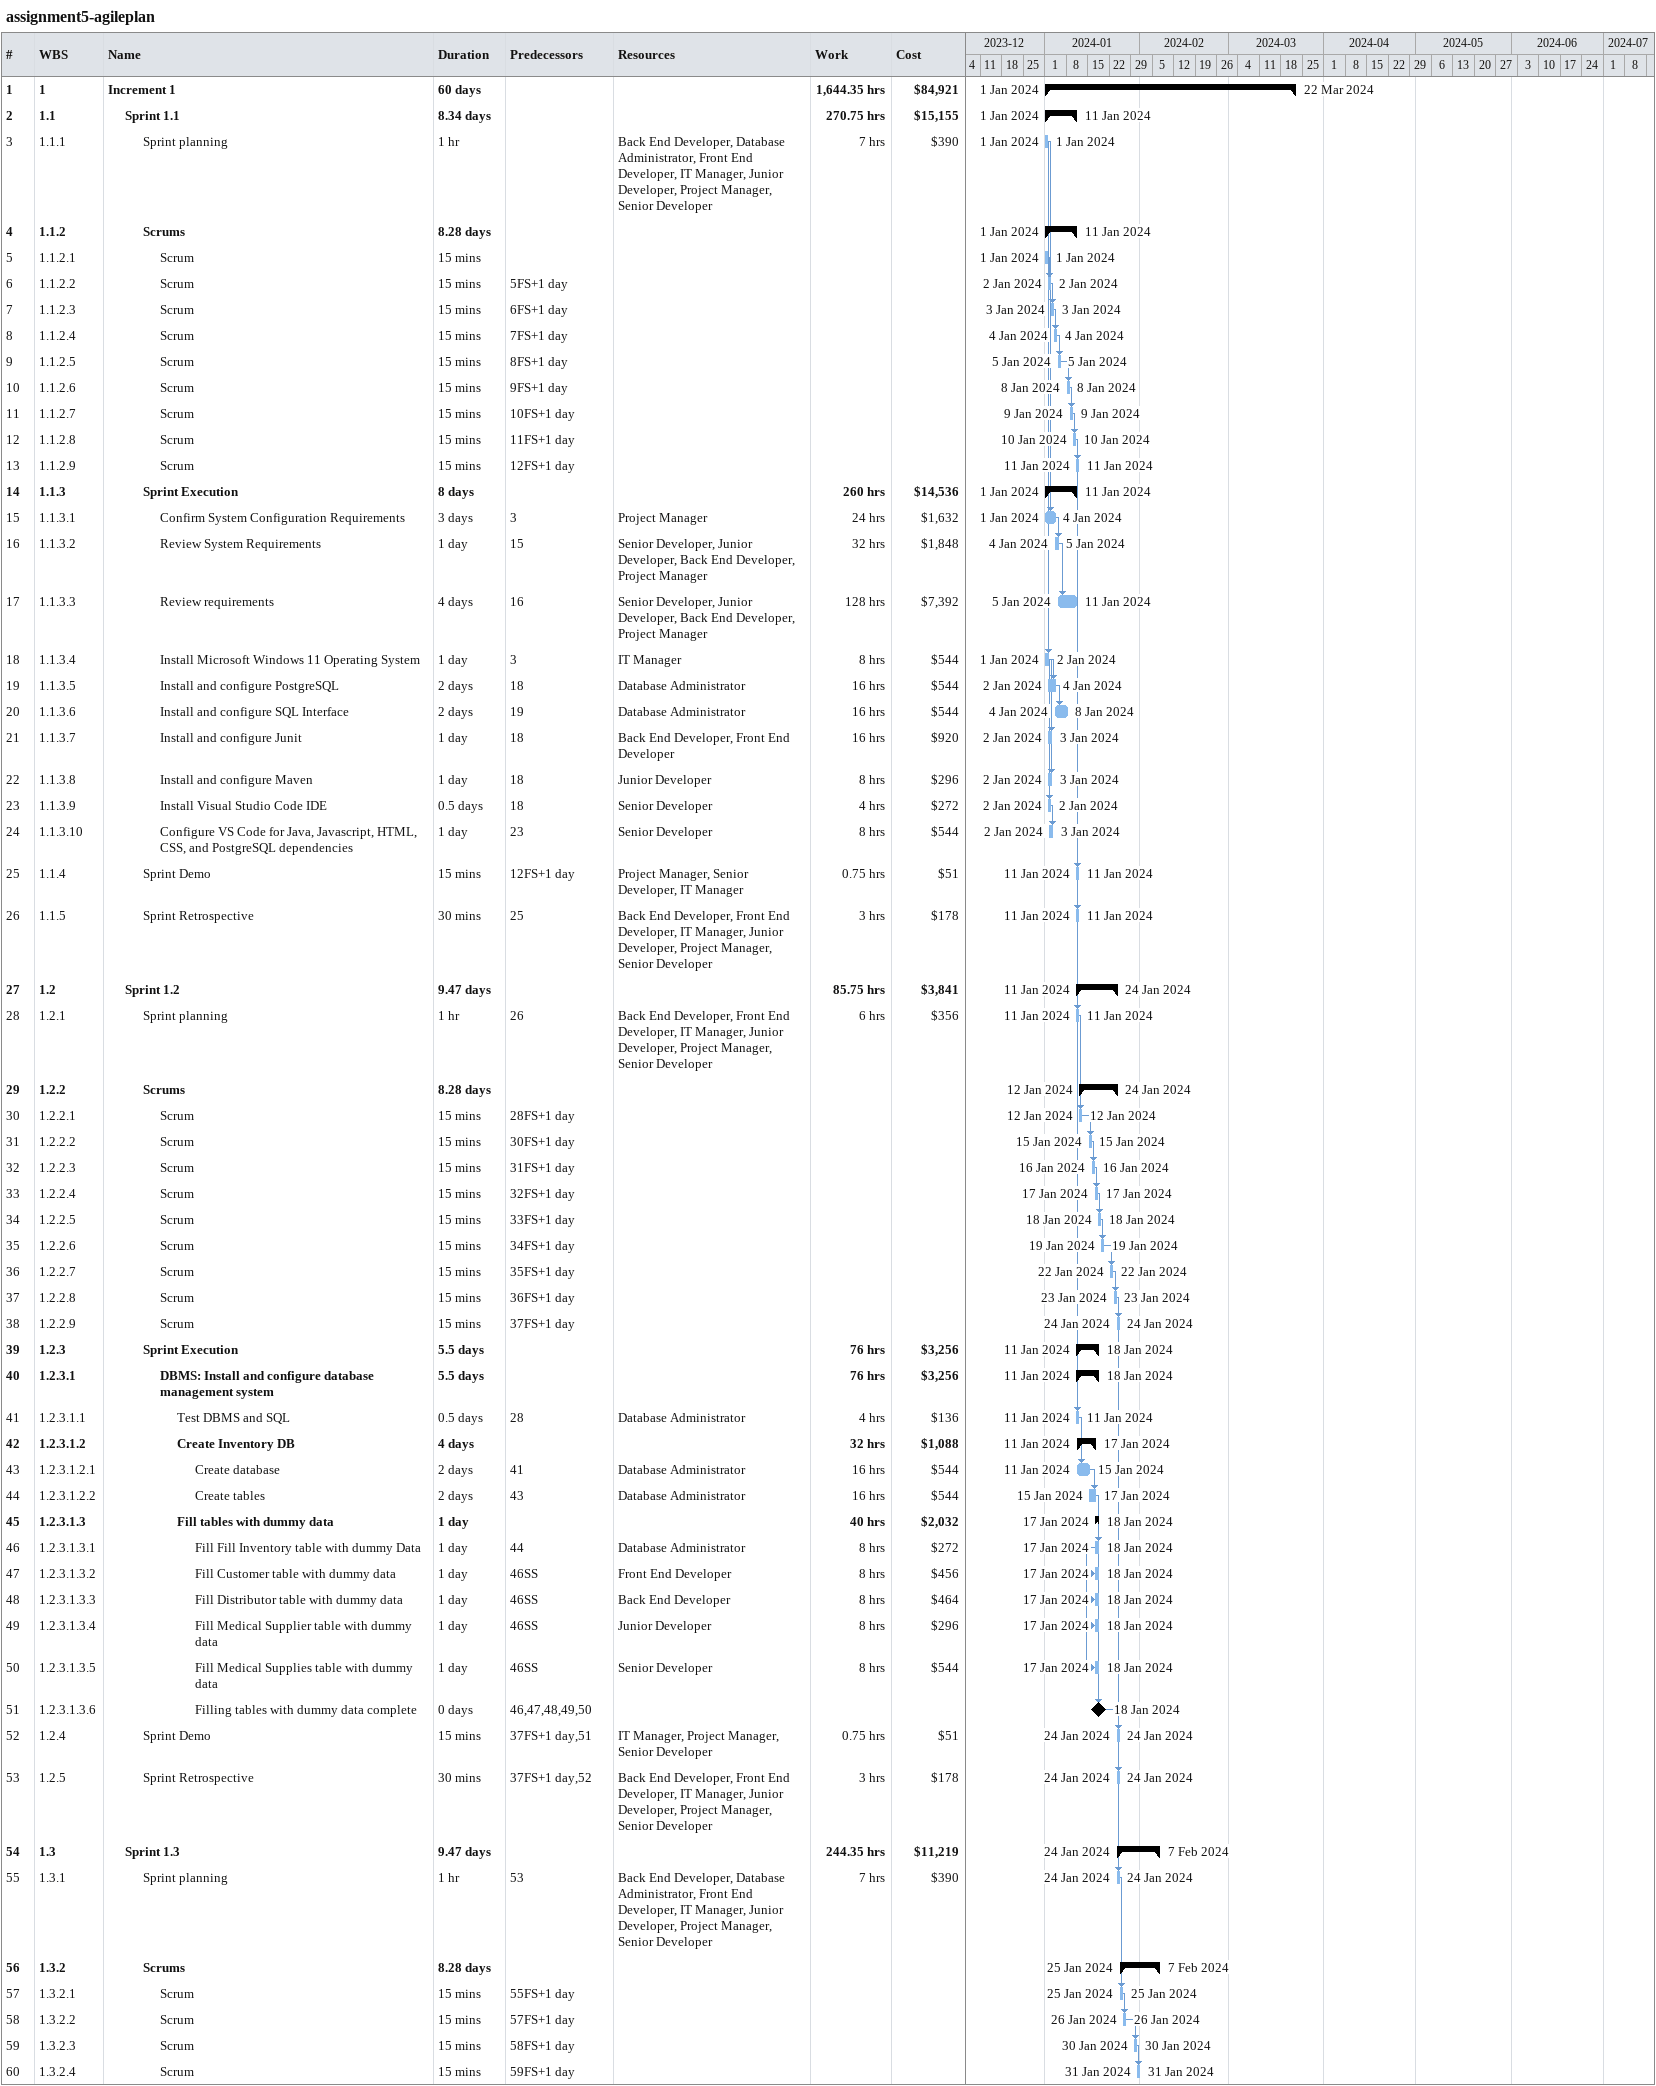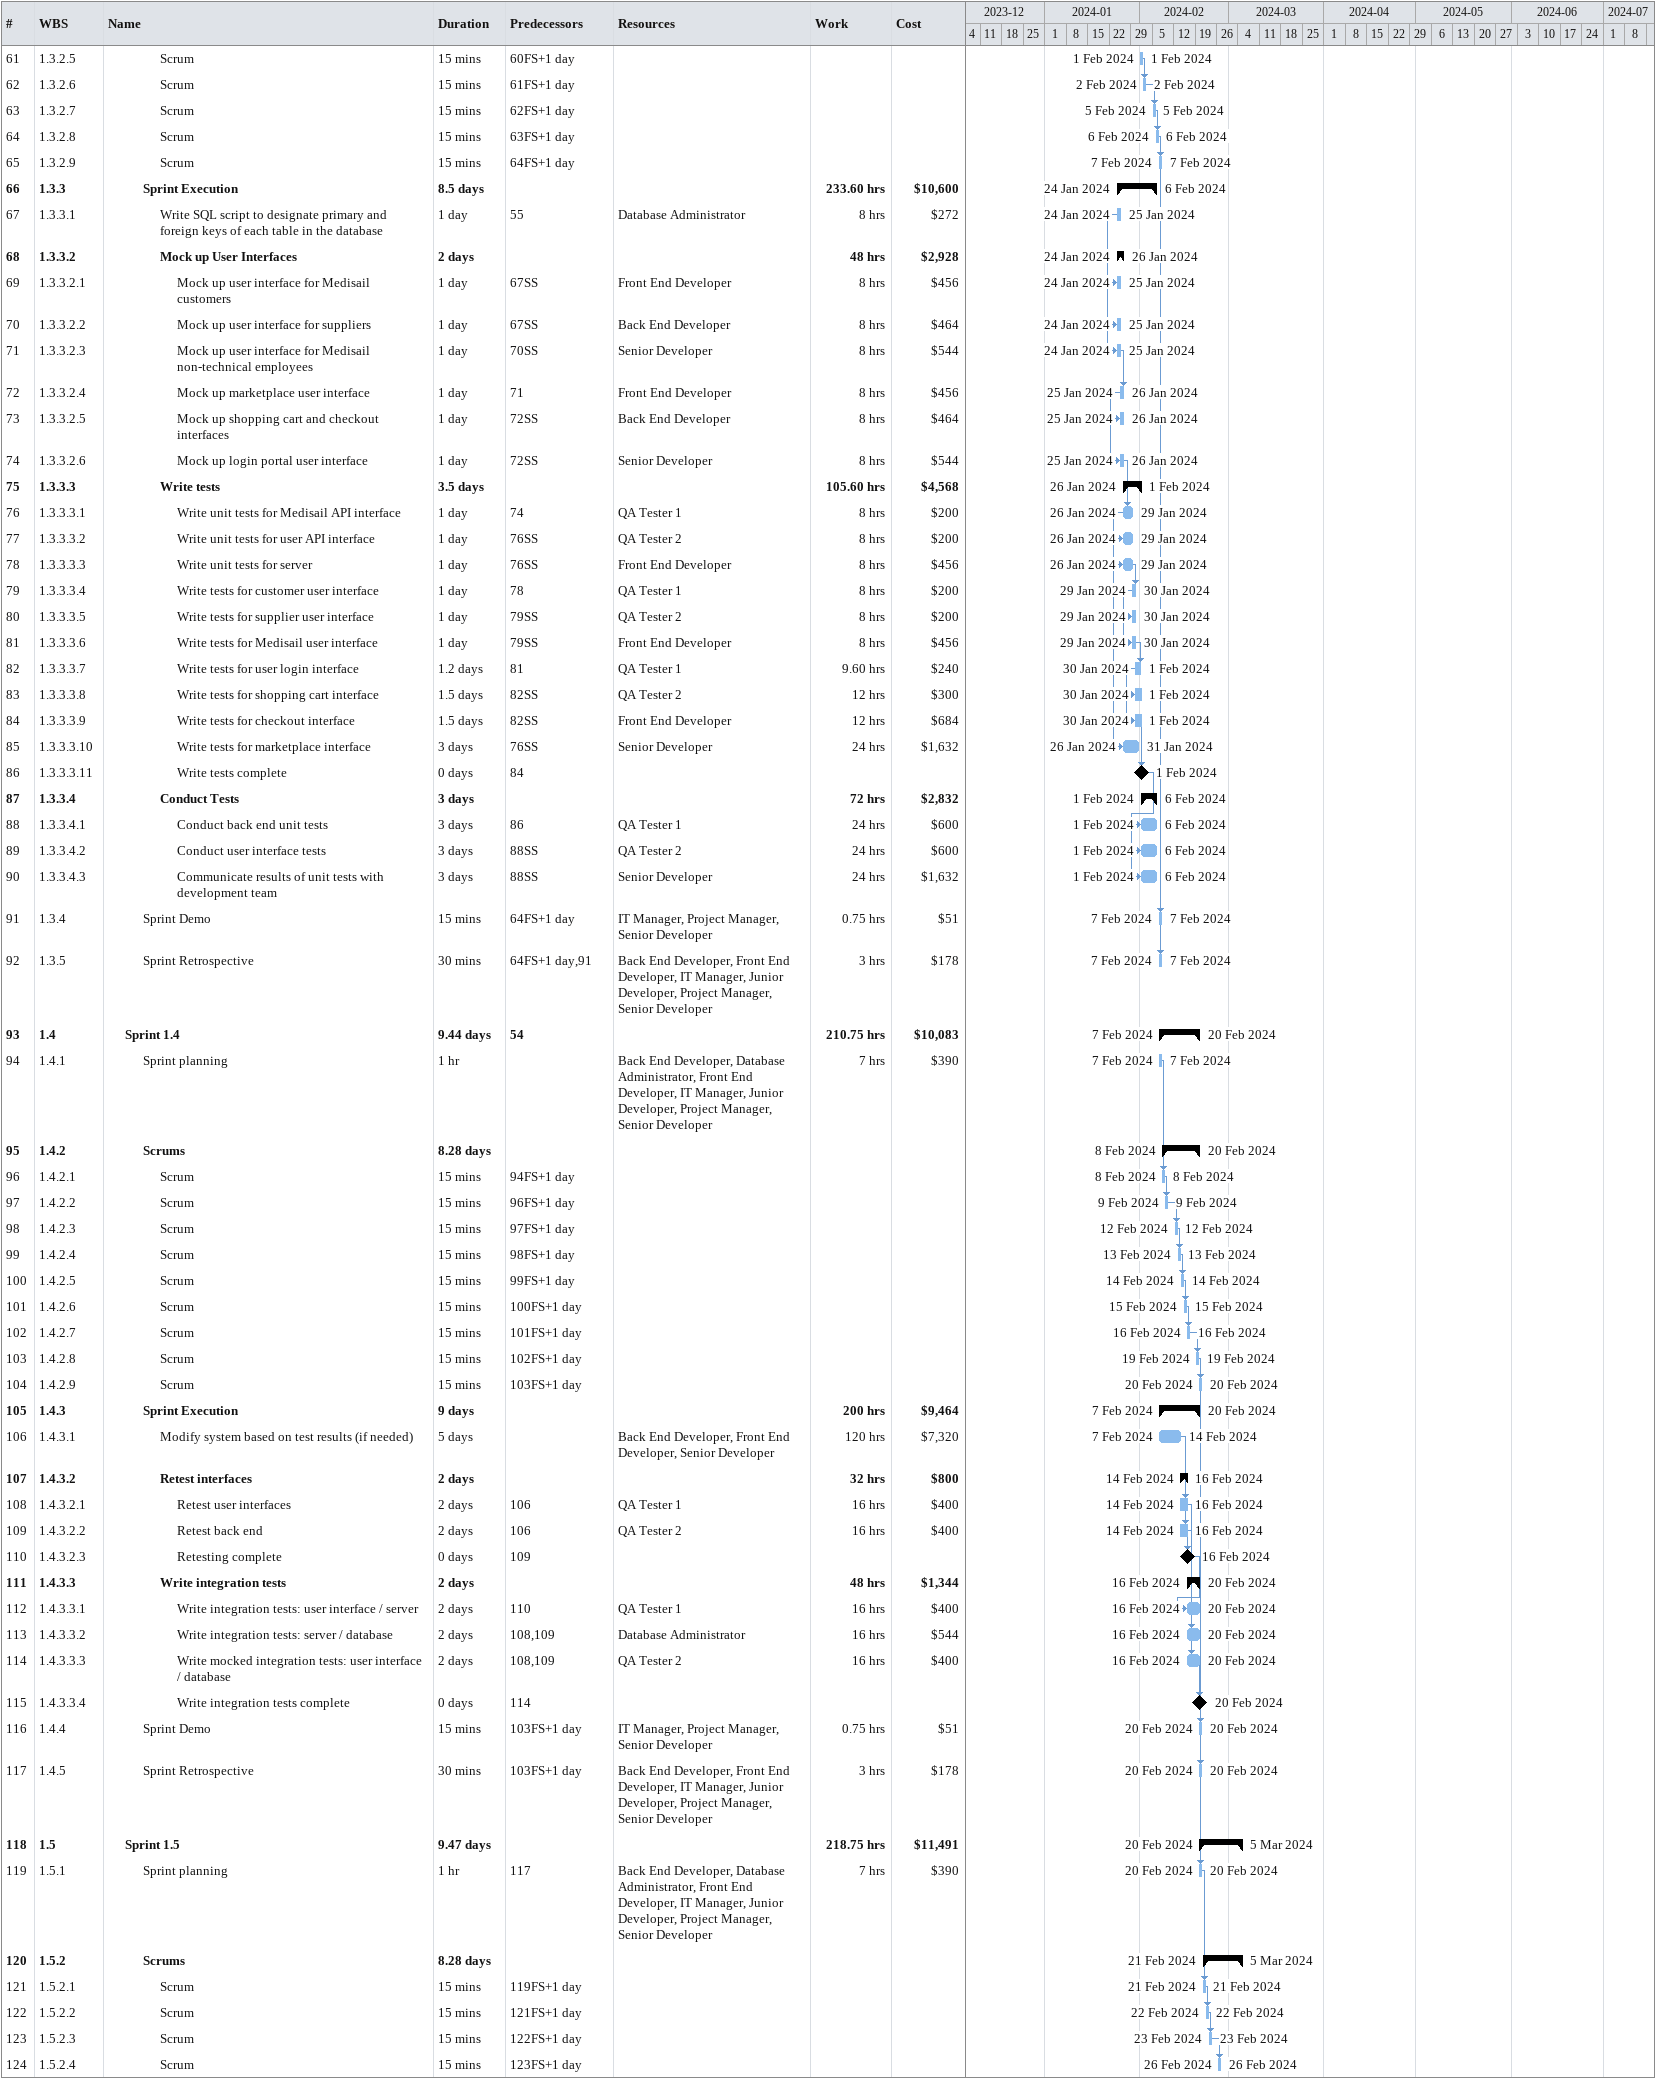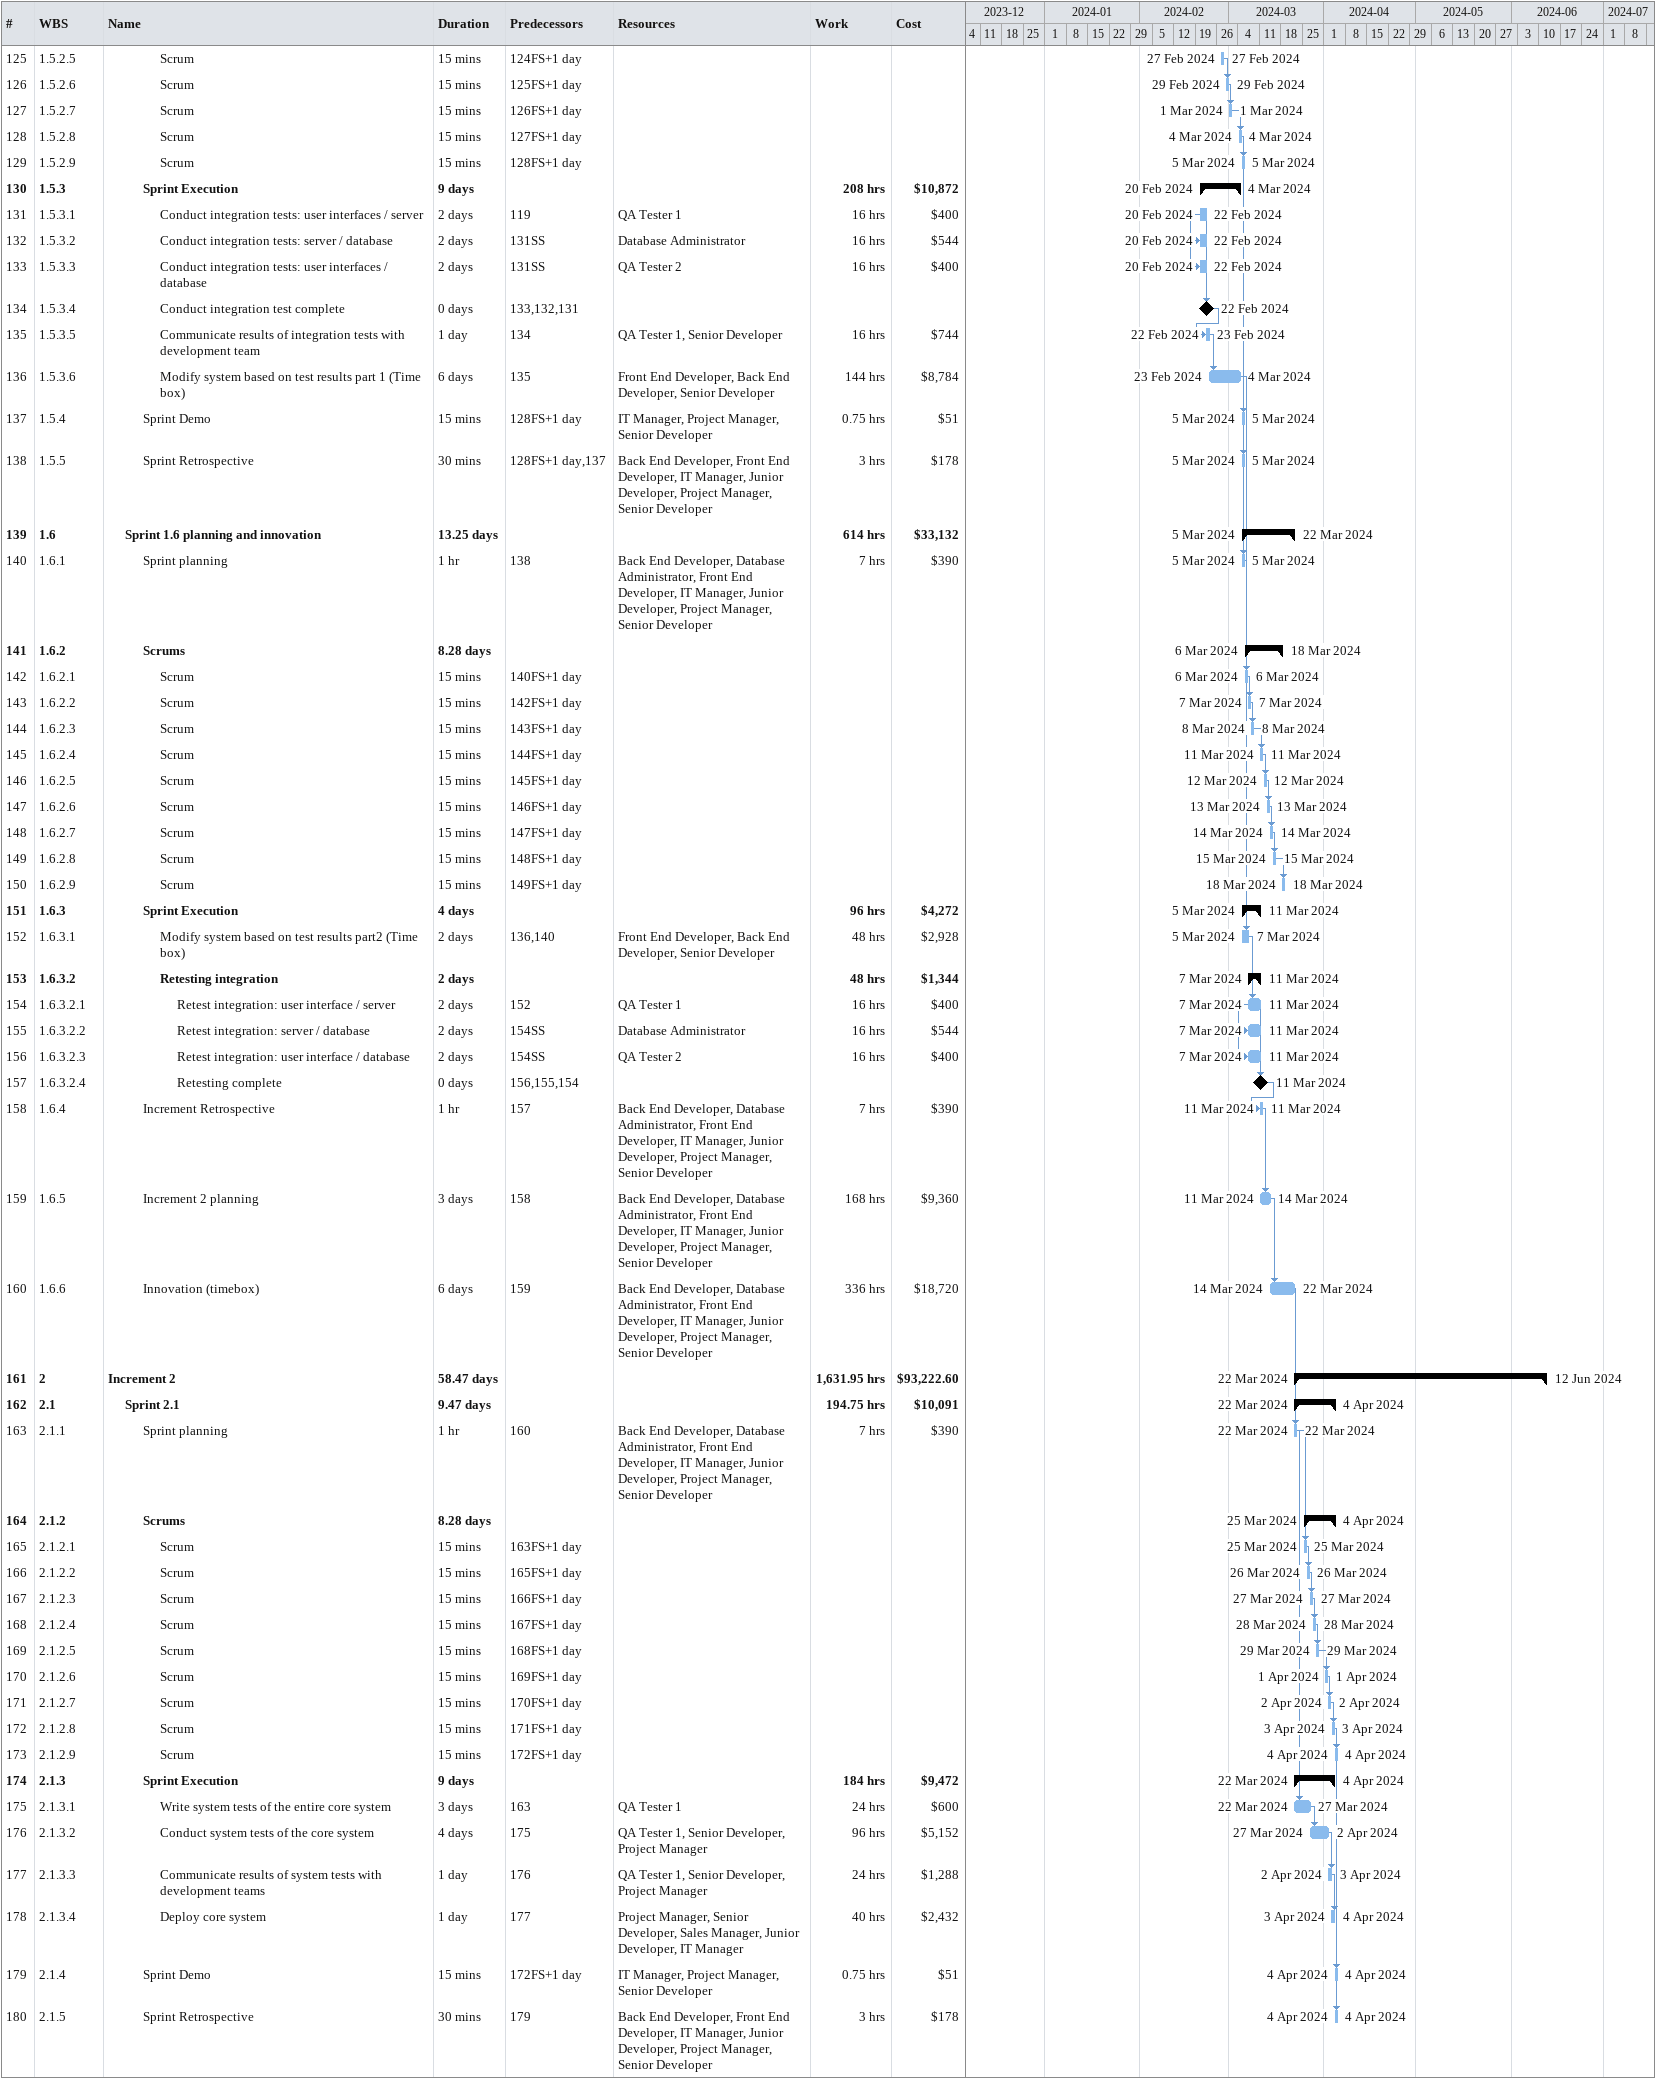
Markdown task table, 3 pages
assignment5-agileplan

| ID | WBS | Task | Duration | Start | Finish | Predecessors | Resources | Work (h) | Cost ($) |
|---|---|---|---|---|---|---|---|---|---|
| 1 | 1 | **Increment 1** | 60d | 2024-01-01 | 2024-03-22 |  |  | 1644.35 | 84921 |
| 2 | 1.1 | **Sprint 1.1** | 8.34d | 2024-01-01 | 2024-01-11 |  |  | 270.75 | 15155 |
| 3 | 1.1.1 | Sprint planning | 1h | 2024-01-01 | 2024-01-01 |  | Back End Developer, Database Administrator, Front End Developer, IT Manager, Junior Developer, Project Manager, Senior Developer | 7 | 390 |
| 4 | 1.1.2 | **Scrums** | 8.28d | 2024-01-01 | 2024-01-11 |  |  |  |  |
| 5 | 1.1.2.1 | Scrum | 15min | 2024-01-01 | 2024-01-01 |  |  |  |  |
| 6 | 1.1.2.2 | Scrum | 15min | 2024-01-02 | 2024-01-02 | 5FS+1d |  |  |  |
| 7 | 1.1.2.3 | Scrum | 15min | 2024-01-03 | 2024-01-03 | 6FS+1d |  |  |  |
| 8 | 1.1.2.4 | Scrum | 15min | 2024-01-04 | 2024-01-04 | 7FS+1d |  |  |  |
| 9 | 1.1.2.5 | Scrum | 15min | 2024-01-05 | 2024-01-05 | 8FS+1d |  |  |  |
| 10 | 1.1.2.6 | Scrum | 15min | 2024-01-08 | 2024-01-08 | 9FS+1d |  |  |  |
| 11 | 1.1.2.7 | Scrum | 15min | 2024-01-09 | 2024-01-09 | 10FS+1d |  |  |  |
| 12 | 1.1.2.8 | Scrum | 15min | 2024-01-10 | 2024-01-10 | 11FS+1d |  |  |  |
| 13 | 1.1.2.9 | Scrum | 15min | 2024-01-11 | 2024-01-11 | 12FS+1d |  |  |  |
| 14 | 1.1.3 | **Sprint Execution** | 8d | 2024-01-01 | 2024-01-11 |  |  | 260 | 14536 |
| 15 | 1.1.3.1 | Confirm System Configuration Requirements | 3d | 2024-01-01 | 2024-01-04 | 3 | Project Manager | 24 | 1632 |
| 16 | 1.1.3.2 | Review System Requirements | 1d | 2024-01-04 | 2024-01-05 | 15 | Senior Developer, Junior Developer, Back End Developer, Project Manager | 32 | 1848 |
| 17 | 1.1.3.3 | Review requirements | 4d | 2024-01-05 | 2024-01-11 | 16 | Senior Developer, Junior Developer, Back End Developer, Project Manager | 128 | 7392 |
| 18 | 1.1.3.4 | Install Microsoft Windows 11 Operating System | 1d | 2024-01-01 | 2024-01-02 | 3 | IT Manager | 8 | 544 |
| 19 | 1.1.3.5 | Install and configure PostgreSQL | 2d | 2024-01-02 | 2024-01-04 | 18 | Database Administrator | 16 | 544 |
| 20 | 1.1.3.6 | Install and configure SQL Interface | 2d | 2024-01-04 | 2024-01-08 | 19 | Database Administrator | 16 | 544 |
| 21 | 1.1.3.7 | Install and configure Junit | 1d | 2024-01-02 | 2024-01-03 | 18 | Back End Developer, Front End Developer | 16 | 920 |
| 22 | 1.1.3.8 | Install and configure Maven | 1d | 2024-01-02 | 2024-01-03 | 18 | Junior Developer | 8 | 296 |
| 23 | 1.1.3.9 | Install Visual Studio Code IDE | 0.5d | 2024-01-02 | 2024-01-02 | 18 | Senior Developer | 4 | 272 |
| 24 | 1.1.3.10 | Configure VS Code for Java, Javascript, HTML, CSS, and PostgreSQL dependencies | 1d | 2024-01-02 | 2024-01-03 | 23 | Senior Developer | 8 | 544 |
| 25 | 1.1.4 | Sprint Demo | 15min | 2024-01-11 | 2024-01-11 | 12FS+1d | Project Manager, Senior Developer, IT Manager | 0.75 | 51 |
| 26 | 1.1.5 | Sprint Retrospective | 30min | 2024-01-11 | 2024-01-11 | 25 | Back End Developer, Front End Developer, IT Manager, Junior Developer, Project Manager, Senior Developer | 3 | 178 |
| 27 | 1.2 | **Sprint 1.2** | 9.47d | 2024-01-11 | 2024-01-24 |  |  | 85.75 | 3841 |
| 28 | 1.2.1 | Sprint planning | 1h | 2024-01-11 | 2024-01-11 | 26 | Back End Developer, Front End Developer, IT Manager, Junior Developer, Project Manager, Senior Developer | 6 | 356 |
| 29 | 1.2.2 | **Scrums** | 8.28d | 2024-01-12 | 2024-01-24 |  |  |  |  |
| 30 | 1.2.2.1 | Scrum | 15min | 2024-01-12 | 2024-01-12 | 28FS+1d |  |  |  |
| 31 | 1.2.2.2 | Scrum | 15min | 2024-01-15 | 2024-01-15 | 30FS+1d |  |  |  |
| 32 | 1.2.2.3 | Scrum | 15min | 2024-01-16 | 2024-01-16 | 31FS+1d |  |  |  |
| 33 | 1.2.2.4 | Scrum | 15min | 2024-01-17 | 2024-01-17 | 32FS+1d |  |  |  |
| 34 | 1.2.2.5 | Scrum | 15min | 2024-01-18 | 2024-01-18 | 33FS+1d |  |  |  |
| 35 | 1.2.2.6 | Scrum | 15min | 2024-01-19 | 2024-01-19 | 34FS+1d |  |  |  |
| 36 | 1.2.2.7 | Scrum | 15min | 2024-01-22 | 2024-01-22 | 35FS+1d |  |  |  |
| 37 | 1.2.2.8 | Scrum | 15min | 2024-01-23 | 2024-01-23 | 36FS+1d |  |  |  |
| 38 | 1.2.2.9 | Scrum | 15min | 2024-01-24 | 2024-01-24 | 37FS+1d |  |  |  |
| 39 | 1.2.3 | **Sprint Execution** | 5.5d | 2024-01-11 | 2024-01-18 |  |  | 76 | 3256 |
| 40 | 1.2.3.1 | **DBMS: Install and configure database management system** | 5.5d | 2024-01-11 | 2024-01-18 |  |  | 76 | 3256 |
| 41 | 1.2.3.1.1 | Test DBMS and SQL | 0.5d | 2024-01-11 | 2024-01-11 | 28 | Database Administrator | 4 | 136 |
| 42 | 1.2.3.1.2 | **Create Inventory DB** | 4d | 2024-01-11 | 2024-01-17 |  |  | 32 | 1088 |
| 43 | 1.2.3.1.2.1 | Create database | 2d | 2024-01-11 | 2024-01-15 | 41 | Database Administrator | 16 | 544 |
| 44 | 1.2.3.1.2.2 | Create tables | 2d | 2024-01-15 | 2024-01-17 | 43 | Database Administrator | 16 | 544 |
| 45 | 1.2.3.1.3 | **Fill tables with dummy data** | 1d | 2024-01-17 | 2024-01-18 |  |  | 40 | 2032 |
| 46 | 1.2.3.1.3.1 | Fill Fill Inventory table with dummy Data | 1d | 2024-01-17 | 2024-01-18 | 44 | Database Administrator | 8 | 272 |
| 47 | 1.2.3.1.3.2 | Fill Customer table with dummy data | 1d | 2024-01-17 | 2024-01-18 | 46SS | Front End Developer | 8 | 456 |
| 48 | 1.2.3.1.3.3 | Fill Distributor table with dummy data | 1d | 2024-01-17 | 2024-01-18 | 46SS | Back End Developer | 8 | 464 |
| 49 | 1.2.3.1.3.4 | Fill Medical Supplier table with dummy data | 1d | 2024-01-17 | 2024-01-18 | 46SS | Junior Developer | 8 | 296 |
| 50 | 1.2.3.1.3.5 | Fill Medical Supplies table with dummy data | 1d | 2024-01-17 | 2024-01-18 | 46SS | Senior Developer | 8 | 544 |
| 51 | 1.2.3.1.3.6 | Filling tables with dummy data complete | 0d | 2024-01-18 | 2024-01-18 | 46, 47, 48, 49, 50 |  |  |  |
| 52 | 1.2.4 | Sprint Demo | 15min | 2024-01-24 | 2024-01-24 | 37FS+1d, 51 | IT Manager, Project Manager, Senior Developer | 0.75 | 51 |
| 53 | 1.2.5 | Sprint Retrospective | 30min | 2024-01-24 | 2024-01-24 | 37FS+1d, 52 | Back End Developer, Front End Developer, IT Manager, Junior Developer, Project Manager, Senior Developer | 3 | 178 |
| 54 | 1.3 | **Sprint 1.3** | 9.47d | 2024-01-24 | 2024-02-07 |  |  | 244.35 | 11219 |
| 55 | 1.3.1 | Sprint planning | 1h | 2024-01-24 | 2024-01-24 | 53 | Back End Developer, Database Administrator, Front End Developer, IT Manager, Junior Developer, Project Manager, Senior Developer | 7 | 390 |
| 56 | 1.3.2 | **Scrums** | 8.28d | 2024-01-25 | 2024-02-07 |  |  |  |  |
| 57 | 1.3.2.1 | Scrum | 15min | 2024-01-25 | 2024-01-25 | 55FS+1d |  |  |  |
| 58 | 1.3.2.2 | Scrum | 15min | 2024-01-26 | 2024-01-26 | 57FS+1d |  |  |  |
| 59 | 1.3.2.3 | Scrum | 15min | 2024-01-30 | 2024-01-30 | 58FS+1d |  |  |  |
| 60 | 1.3.2.4 | Scrum | 15min | 2024-01-31 | 2024-01-31 | 59FS+1d |  |  |  |
| 61 | 1.3.2.5 | Scrum | 15min | 2024-02-01 | 2024-02-01 | 60FS+1d |  |  |  |
| 62 | 1.3.2.6 | Scrum | 15min | 2024-02-02 | 2024-02-02 | 61FS+1d |  |  |  |
| 63 | 1.3.2.7 | Scrum | 15min | 2024-02-05 | 2024-02-05 | 62FS+1d |  |  |  |
| 64 | 1.3.2.8 | Scrum | 15min | 2024-02-06 | 2024-02-06 | 63FS+1d |  |  |  |
| 65 | 1.3.2.9 | Scrum | 15min | 2024-02-07 | 2024-02-07 | 64FS+1d |  |  |  |
| 66 | 1.3.3 | **Sprint Execution** | 8.5d | 2024-01-24 | 2024-02-06 |  |  | 233.60 | 10600 |
| 67 | 1.3.3.1 | Write SQL script to designate primary and foreign keys of each table in the database | 1d | 2024-01-24 | 2024-01-25 | 55 | Database Administrator | 8 | 272 |
| 68 | 1.3.3.2 | **Mock up User Interfaces** | 2d | 2024-01-24 | 2024-01-26 |  |  | 48 | 2928 |
| 69 | 1.3.3.2.1 | Mock up user interface for Medisail customers | 1d | 2024-01-24 | 2024-01-25 | 67SS | Front End Developer | 8 | 456 |
| 70 | 1.3.3.2.2 | Mock up user interface for suppliers | 1d | 2024-01-24 | 2024-01-25 | 67SS | Back End Developer | 8 | 464 |
| 71 | 1.3.3.2.3 | Mock up user interface for Medisail non-technical employees | 1d | 2024-01-24 | 2024-01-25 | 70SS | Senior Developer | 8 | 544 |
| 72 | 1.3.3.2.4 | Mock up marketplace user interface | 1d | 2024-01-25 | 2024-01-26 | 71 | Front End Developer | 8 | 456 |
| 73 | 1.3.3.2.5 | Mock up shopping cart and checkout interfaces | 1d | 2024-01-25 | 2024-01-26 | 72SS | Back End Developer | 8 | 464 |
| 74 | 1.3.3.2.6 | Mock up login portal user interface | 1d | 2024-01-25 | 2024-01-26 | 72SS | Senior Developer | 8 | 544 |
| 75 | 1.3.3.3 | **Write tests** | 3.5d | 2024-01-26 | 2024-02-01 |  |  | 105.60 | 4568 |
| 76 | 1.3.3.3.1 | Write unit tests for Medisail API interface | 1d | 2024-01-26 | 2024-01-29 | 74 | QA Tester 1 | 8 | 200 |
| 77 | 1.3.3.3.2 | Write unit tests for user API interface | 1d | 2024-01-26 | 2024-01-29 | 76SS | QA Tester 2 | 8 | 200 |
| 78 | 1.3.3.3.3 | Write unit tests for server | 1d | 2024-01-26 | 2024-01-29 | 76SS | Front End Developer | 8 | 456 |
| 79 | 1.3.3.3.4 | Write tests for customer user interface | 1d | 2024-01-29 | 2024-01-30 | 78 | QA Tester 1 | 8 | 200 |
| 80 | 1.3.3.3.5 | Write tests for supplier user interface | 1d | 2024-01-29 | 2024-01-30 | 79SS | QA Tester 2 | 8 | 200 |
| 81 | 1.3.3.3.6 | Write tests for Medisail user interface | 1d | 2024-01-29 | 2024-01-30 | 79SS | Front End Developer | 8 | 456 |
| 82 | 1.3.3.3.7 | Write tests for user login interface | 1.2d | 2024-01-30 | 2024-02-01 | 81 | QA Tester 1 | 9.60 | 240 |
| 83 | 1.3.3.3.8 | Write tests for shopping cart interface | 1.5d | 2024-01-30 | 2024-02-01 | 82SS | QA Tester 2 | 12 | 300 |
| 84 | 1.3.3.3.9 | Write tests for checkout interface | 1.5d | 2024-01-30 | 2024-02-01 | 82SS | Front End Developer | 12 | 684 |
| 85 | 1.3.3.3.10 | Write tests for marketplace interface | 3d | 2024-01-26 | 2024-01-31 | 76SS | Senior Developer | 24 | 1632 |
| 86 | 1.3.3.3.11 | Write tests complete | 0d | 2024-02-01 | 2024-02-01 | 84 |  |  |  |
| 87 | 1.3.3.4 | **Conduct Tests** | 3d | 2024-02-01 | 2024-02-06 |  |  | 72 | 2832 |
| 88 | 1.3.3.4.1 | Conduct back end unit tests | 3d | 2024-02-01 | 2024-02-06 | 86 | QA Tester 1 | 24 | 600 |
| 89 | 1.3.3.4.2 | Conduct user interface tests | 3d | 2024-02-01 | 2024-02-06 | 88SS | QA Tester 2 | 24 | 600 |
| 90 | 1.3.3.4.3 | Communicate results of unit tests with development team | 3d | 2024-02-01 | 2024-02-06 | 88SS | Senior Developer | 24 | 1632 |
| 91 | 1.3.4 | Sprint Demo | 15min | 2024-02-07 | 2024-02-07 | 64FS+1d | IT Manager, Project Manager, Senior Developer | 0.75 | 51 |
| 92 | 1.3.5 | Sprint Retrospective | 30min | 2024-02-07 | 2024-02-07 | 64FS+1d, 91 | Back End Developer, Front End Developer, IT Manager, Junior Developer, Project Manager, Senior Developer | 3 | 178 |
| 93 | 1.4 | **Sprint 1.4** | 9.44d | 2024-02-07 | 2024-02-20 | 54 |  | 210.75 | 10083 |
| 94 | 1.4.1 | Sprint planning | 1h | 2024-02-07 | 2024-02-07 |  | Back End Developer, Database Administrator, Front End Developer, IT Manager, Junior Developer, Project Manager, Senior Developer | 7 | 390 |
| 95 | 1.4.2 | **Scrums** | 8.28d | 2024-02-08 | 2024-02-20 |  |  |  |  |
| 96 | 1.4.2.1 | Scrum | 15min | 2024-02-08 | 2024-02-08 | 94FS+1d |  |  |  |
| 97 | 1.4.2.2 | Scrum | 15min | 2024-02-09 | 2024-02-09 | 96FS+1d |  |  |  |
| 98 | 1.4.2.3 | Scrum | 15min | 2024-02-12 | 2024-02-12 | 97FS+1d |  |  |  |
| 99 | 1.4.2.4 | Scrum | 15min | 2024-02-13 | 2024-02-13 | 98FS+1d |  |  |  |
| 100 | 1.4.2.5 | Scrum | 15min | 2024-02-14 | 2024-02-14 | 99FS+1d |  |  |  |
| 101 | 1.4.2.6 | Scrum | 15min | 2024-02-15 | 2024-02-15 | 100FS+1d |  |  |  |
| 102 | 1.4.2.7 | Scrum | 15min | 2024-02-16 | 2024-02-16 | 101FS+1d |  |  |  |
| 103 | 1.4.2.8 | Scrum | 15min | 2024-02-19 | 2024-02-19 | 102FS+1d |  |  |  |
| 104 | 1.4.2.9 | Scrum | 15min | 2024-02-20 | 2024-02-20 | 103FS+1d |  |  |  |
| 105 | 1.4.3 | **Sprint Execution** | 9d | 2024-02-07 | 2024-02-20 |  |  | 200 | 9464 |
| 106 | 1.4.3.1 | Modify system based on test results (if needed) | 5d | 2024-02-07 | 2024-02-14 |  | Back End Developer, Front End Developer, Senior Developer | 120 | 7320 |
| 107 | 1.4.3.2 | **Retest interfaces** | 2d | 2024-02-14 | 2024-02-16 |  |  | 32 | 800 |
| 108 | 1.4.3.2.1 | Retest user interfaces | 2d | 2024-02-14 | 2024-02-16 | 106 | QA Tester 1 | 16 | 400 |
| 109 | 1.4.3.2.2 | Retest back end | 2d | 2024-02-14 | 2024-02-16 | 106 | QA Tester 2 | 16 | 400 |
| 110 | 1.4.3.2.3 | Retesting complete | 0d | 2024-02-16 | 2024-02-16 | 109 |  |  |  |
| 111 | 1.4.3.3 | **Write integration tests** | 2d | 2024-02-16 | 2024-02-20 |  |  | 48 | 1344 |
| 112 | 1.4.3.3.1 | Write integration tests: user interface / server | 2d | 2024-02-16 | 2024-02-20 | 110 | QA Tester 1 | 16 | 400 |
| 113 | 1.4.3.3.2 | Write integration tests: server / database | 2d | 2024-02-16 | 2024-02-20 | 108, 109 | Database Administrator | 16 | 544 |
| 114 | 1.4.3.3.3 | Write mocked integration tests: user interface / database | 2d | 2024-02-16 | 2024-02-20 | 108, 109 | QA Tester 2 | 16 | 400 |
| 115 | 1.4.3.3.4 | Write integration tests complete | 0d | 2024-02-20 | 2024-02-20 | 114 |  |  |  |
| 116 | 1.4.4 | Sprint Demo | 15min | 2024-02-20 | 2024-02-20 | 103FS+1d | IT Manager, Project Manager, Senior Developer | 0.75 | 51 |
| 117 | 1.4.5 | Sprint Retrospective | 30min | 2024-02-20 | 2024-02-20 | 103FS+1d | Back End Developer, Front End Developer, IT Manager, Junior Developer, Project Manager, Senior Developer | 3 | 178 |
| 118 | 1.5 | **Sprint 1.5** | 9.47d | 2024-02-20 | 2024-03-05 |  |  | 218.75 | 11491 |
| 119 | 1.5.1 | Sprint planning | 1h | 2024-02-20 | 2024-02-20 | 117 | Back End Developer, Database Administrator, Front End Developer, IT Manager, Junior Developer, Project Manager, Senior Developer | 7 | 390 |
| 120 | 1.5.2 | **Scrums** | 8.28d | 2024-02-21 | 2024-03-05 |  |  |  |  |
| 121 | 1.5.2.1 | Scrum | 15min | 2024-02-21 | 2024-02-21 | 119FS+1d |  |  |  |
| 122 | 1.5.2.2 | Scrum | 15min | 2024-02-22 | 2024-02-22 | 121FS+1d |  |  |  |
| 123 | 1.5.2.3 | Scrum | 15min | 2024-02-23 | 2024-02-23 | 122FS+1d |  |  |  |
| 124 | 1.5.2.4 | Scrum | 15min | 2024-02-26 | 2024-02-26 | 123FS+1d |  |  |  |
| 125 | 1.5.2.5 | Scrum | 15min | 2024-02-27 | 2024-02-27 | 124FS+1d |  |  |  |
| 126 | 1.5.2.6 | Scrum | 15min | 2024-02-29 | 2024-02-29 | 125FS+1d |  |  |  |
| 127 | 1.5.2.7 | Scrum | 15min | 2024-03-01 | 2024-03-01 | 126FS+1d |  |  |  |
| 128 | 1.5.2.8 | Scrum | 15min | 2024-03-04 | 2024-03-04 | 127FS+1d |  |  |  |
| 129 | 1.5.2.9 | Scrum | 15min | 2024-03-05 | 2024-03-05 | 128FS+1d |  |  |  |
| 130 | 1.5.3 | **Sprint Execution** | 9d | 2024-02-20 | 2024-03-04 |  |  | 208 | 10872 |
| 131 | 1.5.3.1 | Conduct integration tests: user interfaces / server | 2d | 2024-02-20 | 2024-02-22 | 119 | QA Tester 1 | 16 | 400 |
| 132 | 1.5.3.2 | Conduct integration tests: server / database | 2d | 2024-02-20 | 2024-02-22 | 131SS | Database Administrator | 16 | 544 |
| 133 | 1.5.3.3 | Conduct integration tests: user interfaces / database | 2d | 2024-02-20 | 2024-02-22 | 131SS | QA Tester 2 | 16 | 400 |
| 134 | 1.5.3.4 | Conduct integration test complete | 0d | 2024-02-22 | 2024-02-22 | 133, 132, 131 |  |  |  |
| 135 | 1.5.3.5 | Communicate results of integration tests with development team | 1d | 2024-02-22 | 2024-02-23 | 134 | QA Tester 1, Senior Developer | 16 | 744 |
| 136 | 1.5.3.6 | Modify system based on test results part 1 (Time box) | 6d | 2024-02-23 | 2024-03-04 | 135 | Front End Developer, Back End Developer, Senior Developer | 144 | 8784 |
| 137 | 1.5.4 | Sprint Demo | 15min | 2024-03-05 | 2024-03-05 | 128FS+1d | IT Manager, Project Manager, Senior Developer | 0.75 | 51 |
| 138 | 1.5.5 | Sprint Retrospective | 30min | 2024-03-05 | 2024-03-05 | 128FS+1d, 137 | Back End Developer, Front End Developer, IT Manager, Junior Developer, Project Manager, Senior Developer | 3 | 178 |
| 139 | 1.6 | **Sprint 1.6 planning and innovation** | 13.25d | 2024-03-05 | 2024-03-22 |  |  | 614 | 33132 |
| 140 | 1.6.1 | Sprint planning | 1h | 2024-03-05 | 2024-03-05 | 138 | Back End Developer, Database Administrator, Front End Developer, IT Manager, Junior Developer, Project Manager, Senior Developer | 7 | 390 |
| 141 | 1.6.2 | **Scrums** | 8.28d | 2024-03-06 | 2024-03-18 |  |  |  |  |
| 142 | 1.6.2.1 | Scrum | 15min | 2024-03-06 | 2024-03-06 | 140FS+1d |  |  |  |
| 143 | 1.6.2.2 | Scrum | 15min | 2024-03-07 | 2024-03-07 | 142FS+1d |  |  |  |
| 144 | 1.6.2.3 | Scrum | 15min | 2024-03-08 | 2024-03-08 | 143FS+1d |  |  |  |
| 145 | 1.6.2.4 | Scrum | 15min | 2024-03-11 | 2024-03-11 | 144FS+1d |  |  |  |
| 146 | 1.6.2.5 | Scrum | 15min | 2024-03-12 | 2024-03-12 | 145FS+1d |  |  |  |
| 147 | 1.6.2.6 | Scrum | 15min | 2024-03-13 | 2024-03-13 | 146FS+1d |  |  |  |
| 148 | 1.6.2.7 | Scrum | 15min | 2024-03-14 | 2024-03-14 | 147FS+1d |  |  |  |
| 149 | 1.6.2.8 | Scrum | 15min | 2024-03-15 | 2024-03-15 | 148FS+1d |  |  |  |
| 150 | 1.6.2.9 | Scrum | 15min | 2024-03-18 | 2024-03-18 | 149FS+1d |  |  |  |
| 151 | 1.6.3 | **Sprint Execution** | 4d | 2024-03-05 | 2024-03-11 |  |  | 96 | 4272 |
| 152 | 1.6.3.1 | Modify system based on test results part2 (Time box) | 2d | 2024-03-05 | 2024-03-07 | 136, 140 | Front End Developer, Back End Developer, Senior Developer | 48 | 2928 |
| 153 | 1.6.3.2 | **Retesting integration** | 2d | 2024-03-07 | 2024-03-11 |  |  | 48 | 1344 |
| 154 | 1.6.3.2.1 | Retest integration: user interface / server | 2d | 2024-03-07 | 2024-03-11 | 152 | QA Tester 1 | 16 | 400 |
| 155 | 1.6.3.2.2 | Retest integration: server / database | 2d | 2024-03-07 | 2024-03-11 | 154SS | Database Administrator | 16 | 544 |
| 156 | 1.6.3.2.3 | Retest integration: user interface / database | 2d | 2024-03-07 | 2024-03-11 | 154SS | QA Tester 2 | 16 | 400 |
| 157 | 1.6.3.2.4 | Retesting complete | 0d | 2024-03-11 | 2024-03-11 | 156, 155, 154 |  |  |  |
| 158 | 1.6.4 | Increment Retrospective | 1h | 2024-03-11 | 2024-03-11 | 157 | Back End Developer, Database Administrator, Front End Developer, IT Manager, Junior Developer, Project Manager, Senior Developer | 7 | 390 |
| 159 | 1.6.5 | Increment 2 planning | 3d | 2024-03-11 | 2024-03-14 | 158 | Back End Developer, Database Administrator, Front End Developer, IT Manager, Junior Developer, Project Manager, Senior Developer | 168 | 9360 |
| 160 | 1.6.6 | Innovation (timebox) | 6d | 2024-03-14 | 2024-03-22 | 159 | Back End Developer, Database Administrator, Front End Developer, IT Manager, Junior Developer, Project Manager, Senior Developer | 336 | 18720 |
| 161 | 2 | **Increment 2** | 58.47d | 2024-03-22 | 2024-06-12 |  |  | 1631.95 | 93222.60 |
| 162 | 2.1 | **Sprint 2.1** | 9.47d | 2024-03-22 | 2024-04-04 |  |  | 194.75 | 10091 |
| 163 | 2.1.1 | Sprint planning | 1h | 2024-03-22 | 2024-03-22 | 160 | Back End Developer, Database Administrator, Front End Developer, IT Manager, Junior Developer, Project Manager, Senior Developer | 7 | 390 |
| 164 | 2.1.2 | **Scrums** | 8.28d | 2024-03-25 | 2024-04-04 |  |  |  |  |
| 165 | 2.1.2.1 | Scrum | 15min | 2024-03-25 | 2024-03-25 | 163FS+1d |  |  |  |
| 166 | 2.1.2.2 | Scrum | 15min | 2024-03-26 | 2024-03-26 | 165FS+1d |  |  |  |
| 167 | 2.1.2.3 | Scrum | 15min | 2024-03-27 | 2024-03-27 | 166FS+1d |  |  |  |
| 168 | 2.1.2.4 | Scrum | 15min | 2024-03-28 | 2024-03-28 | 167FS+1d |  |  |  |
| 169 | 2.1.2.5 | Scrum | 15min | 2024-03-29 | 2024-03-29 | 168FS+1d |  |  |  |
| 170 | 2.1.2.6 | Scrum | 15min | 2024-04-01 | 2024-04-01 | 169FS+1d |  |  |  |
| 171 | 2.1.2.7 | Scrum | 15min | 2024-04-02 | 2024-04-02 | 170FS+1d |  |  |  |
| 172 | 2.1.2.8 | Scrum | 15min | 2024-04-03 | 2024-04-03 | 171FS+1d |  |  |  |
| 173 | 2.1.2.9 | Scrum | 15min | 2024-04-04 | 2024-04-04 | 172FS+1d |  |  |  |
| 174 | 2.1.3 | **Sprint Execution** | 9d | 2024-03-22 | 2024-04-04 |  |  | 184 | 9472 |
| 175 | 2.1.3.1 | Write system tests of the entire core system | 3d | 2024-03-22 | 2024-03-27 | 163 | QA Tester 1 | 24 | 600 |
| 176 | 2.1.3.2 | Conduct system tests of the core system | 4d | 2024-03-27 | 2024-04-02 | 175 | QA Tester 1, Senior Developer, Project Manager | 96 | 5152 |
| 177 | 2.1.3.3 | Communicate results of system tests with development teams | 1d | 2024-04-02 | 2024-04-03 | 176 | QA Tester 1, Senior Developer, Project Manager | 24 | 1288 |
| 178 | 2.1.3.4 | Deploy core system | 1d | 2024-04-03 | 2024-04-04 | 177 | Project Manager, Senior Developer, Sales Manager, Junior Developer, IT Manager | 40 | 2432 |
| 179 | 2.1.4 | Sprint Demo | 15min | 2024-04-04 | 2024-04-04 | 172FS+1d | IT Manager, Project Manager, Senior Developer | 0.75 | 51 |
| 180 | 2.1.5 | Sprint Retrospective | 30min | 2024-04-04 | 2024-04-04 | 179 | Back End Developer, Front End Developer, IT Manager, Junior Developer, Project Manager, Senior Developer | 3 | 178 |
